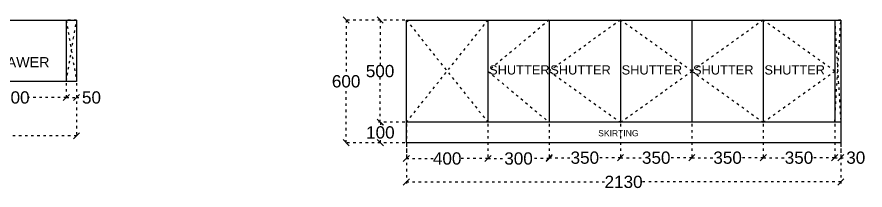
# Model space of a CAD drawing. Header units: millimetres. Extents: x 221542 to 643377, y 20779 to 241923.
# Drawn here: x 314144 to 318302, y 120380 to 121227 of the extents above; entities that cross this region are included whole.
import ezdxf

# ---------------------------------------------------------------- set-up
doc = ezdxf.new("R2010")
doc.units = ezdxf.units.MM
doc.header["$MEASUREMENT"] = 0
doc.linetypes.add('ACAD_ISO03W100', pattern=[30, 12, -18])
doc.layers.add('Walls', color=253, linetype='Continuous')
doc.styles.get("Standard").update_dxf_attribs({"font": 'arial.ttf'})
doc.dimstyles.get("Standard").update_dxf_attribs({"dimtxt": 60, "dimasz": 30, "dimexe": 7.75, "dimexo": 8.13, "dimgap": 0.63, "dimtad": 0, "dimtih": 1, "dimtoh": 1, "dimdec": 0, "dimzin": 0, "dimtxsty": 'Standard', "dimblk": 'OBLIQUE', "dimcen": 2.25, "dimclrd": 1, "dimclre": 1, "dimclrt": 1, "dimadec": 0, "dimazin": 0, "dimtfac": 1, "dimtdec": 0, "dimtofl": 0, "dimtmove": 0, "dimatfit": 3, "dimfxl": 1, "dimtolj": 1, "dimtzin": 0, "dimlwd": 30, "dimarcsym": 0})

# ---------------------------------------------------------------- blocks, each defined once
blk = doc.blocks.new('_Oblique')
at = {"color": 0, "linetype": 'ByBlock', "lineweight": -2}
blk.add_line((-0.5, -0.5), (0.5, 0.5), dxfattribs=at)
blk = doc.blocks.new('*D998')
at = {"layer": 'Defpoints', "color": 0, "linetype": 'ACAD_ISO03W100', "transparency": 16777216}
for p in [(313886, 120911.5), (314386, 120911.5), (314386, 120832.5)]:
    blk.add_point(p, dxfattribs=at)
at = {"layer": 'Walls', "color": 1, "linetype": 'ACAD_ISO03W100', "lineweight": -2, "transparency": 16777216}
for p, q in [((313886, 120903.4), (313886, 120824.8)), ((314386, 120903.4), (314386, 120824.8))]:
    blk.add_line(p, q, dxfattribs=at)
at = {"layer": 'Walls', "color": 1, "linetype": 'ACAD_ISO03W100', "lineweight": 30, "transparency": 16777216}
for p, q in [((313886, 120832.5), (314069.2, 120832.5)), ((314386, 120832.5), (314202.8, 120832.5))]:
    blk.add_line(p, q, dxfattribs=at)
at = {"layer": 'Walls', "color": 1, "linetype": 'ACAD_ISO03W100', "lineweight": 30, "transparency": 16777216, "xscale": 30, "yscale": 30, "zscale": 30, "rotation": 180}
blk.add_blockref('_Oblique', (313886, 120832.5), dxfattribs=at)
at = {"layer": 'Walls', "color": 1, "linetype": 'ACAD_ISO03W100', "lineweight": 30, "transparency": 16777216, "xscale": 30, "yscale": 30, "zscale": 30}
blk.add_blockref('_Oblique', (314386, 120832.5), dxfattribs=at)
at = {"layer": 'Walls', "color": 1, "linetype": 'ACAD_ISO03W100', "transparency": 16777216, "insert": (314136, 120832.5), "char_height": 60, "attachment_point": 5}
blk.add_mtext('\\A1;500', dxfattribs=at)
blk = doc.blocks.new('*D999')
at = {"layer": 'Defpoints', "color": 0, "linetype": 'ACAD_ISO03W100', "transparency": 16777216}
for p in [(314386, 120911.5), (314436, 120911.5), (314436, 120832.5)]:
    blk.add_point(p, dxfattribs=at)
at = {"layer": 'Walls', "color": 1, "linetype": 'ACAD_ISO03W100', "lineweight": -2, "transparency": 16777216}
for p, q in [((314386, 120903.37), (314386, 120824.75)), ((314436, 120903.37), (314436, 120824.75))]:
    blk.add_line(p, q, dxfattribs=at)
at = {"layer": 'Walls', "color": 1, "linetype": 'ACAD_ISO03W100', "lineweight": 30, "transparency": 16777216}
for p, q in [((314386, 120832.5), (314436, 120832.5)), ((314436, 120832.5), (314466, 120832.5))]:
    blk.add_line(p, q, dxfattribs=at)
at = {"layer": 'Walls', "color": 1, "linetype": 'ACAD_ISO03W100', "lineweight": 30, "transparency": 16777216, "xscale": 30, "yscale": 30, "zscale": 30, "rotation": 180}
blk.add_blockref('_Oblique', (314386, 120832.5), dxfattribs=at)
at = {"layer": 'Walls', "color": 1, "linetype": 'ACAD_ISO03W100', "lineweight": 30, "transparency": 16777216, "xscale": 30, "yscale": 30, "zscale": 30}
blk.add_blockref('_Oblique', (314436, 120832.5), dxfattribs=at)
at = {"layer": 'Walls', "color": 1, "linetype": 'ACAD_ISO03W100', "transparency": 16777216, "insert": (314509.50176, 120832.5), "char_height": 60, "attachment_point": 5}
blk.add_mtext('\\A1;50', dxfattribs=at)
blk = doc.blocks.new('*D1000')
at = {"layer": 'Defpoints', "color": 0, "linetype": 'ACAD_ISO03W100', "transparency": 16777216}
for p in [(310736, 120911.5), (314436, 120911.5), (314436, 120645.5)]:
    blk.add_point(p, dxfattribs=at)
at = {"layer": 'Walls', "color": 1, "linetype": 'ACAD_ISO03W100', "lineweight": -2, "transparency": 16777216}
for p, q in [((310736, 120903.37), (310736, 120637.75)), ((314436, 120903.37), (314436, 120637.75))]:
    blk.add_line(p, q, dxfattribs=at)
at = {"layer": 'Walls', "color": 1, "linetype": 'ACAD_ISO03W100', "lineweight": 30, "transparency": 16777216}
for p, q in [((310736, 120645.5), (312495.90206, 120645.5)), ((314436, 120645.5), (312676.09794, 120645.5))]:
    blk.add_line(p, q, dxfattribs=at)
at = {"layer": 'Walls', "color": 1, "linetype": 'ACAD_ISO03W100', "lineweight": 30, "transparency": 16777216, "xscale": 30, "yscale": 30, "zscale": 30, "rotation": 180}
blk.add_blockref('_Oblique', (310736, 120645.5), dxfattribs=at)
at = {"layer": 'Walls', "color": 1, "linetype": 'ACAD_ISO03W100', "lineweight": 30, "transparency": 16777216, "xscale": 30, "yscale": 30, "zscale": 30}
blk.add_blockref('_Oblique', (314436, 120645.5), dxfattribs=at)
at = {"layer": 'Walls', "color": 1, "linetype": 'ACAD_ISO03W100', "transparency": 16777216, "insert": (312586, 120645.5), "char_height": 60, "attachment_point": 5}
blk.add_mtext('\\A1;3700', dxfattribs=at)
blk = doc.blocks.new('*D1004')
at = {"layer": 'Defpoints', "color": 0, "linetype": 'ACAD_ISO03W100', "transparency": 16777216}
for p in [(316053.5, 120711.5), (315926, 120611.5), (316053.5, 120611.5)]:
    blk.add_point(p, dxfattribs=at)
at = {"layer": 'Walls', "color": 1, "linetype": 'ACAD_ISO03W100', "lineweight": -2, "transparency": 16777216}
for p, q in [((316045.4, 120711.5), (315918.3, 120711.5)), ((316045.4, 120611.5), (315918.3, 120611.5))]:
    blk.add_line(p, q, dxfattribs=at)
at = {"layer": 'Walls', "color": 1, "linetype": 'ACAD_ISO03W100', "lineweight": 30, "transparency": 16777216}
for p, q in [((315926, 120711.5), (315926, 120692.8)), ((315926, 120611.5), (315926, 120630.2))]:
    blk.add_line(p, q, dxfattribs=at)
at = {"layer": 'Walls', "color": 1, "linetype": 'ACAD_ISO03W100', "lineweight": 30, "transparency": 16777216, "xscale": 30, "yscale": 30, "zscale": 30}
for p, rotation in [((315926, 120711.5), 90), ((315926, 120611.5), 270)]:
    blk.add_blockref('_Oblique', p, dxfattribs=dict(at, rotation=rotation))
at = {"layer": 'Walls', "color": 1, "linetype": 'ACAD_ISO03W100', "transparency": 16777216, "insert": (315926, 120661.5), "char_height": 60, "attachment_point": 5}
blk.add_mtext('\\A1;100', dxfattribs=at)
blk = doc.blocks.new('*D1005')
at = {"layer": 'Defpoints', "color": 0, "linetype": 'ACAD_ISO03W100', "transparency": 16777216}
for p in [(315924.5, 121211.5), (316053.5, 121211.5), (316053.5, 120711.5)]:
    blk.add_point(p, dxfattribs=at)
at = {"layer": 'Walls', "color": 1, "linetype": 'ACAD_ISO03W100', "lineweight": -2, "transparency": 16777216}
for p, q in [((316045.4, 121211.5), (315916.8, 121211.5)), ((316045.4, 120711.5), (315916.8, 120711.5))]:
    blk.add_line(p, q, dxfattribs=at)
at = {"layer": 'Walls', "color": 1, "linetype": 'ACAD_ISO03W100', "lineweight": 30, "transparency": 16777216}
for p, q in [((315924.5, 121211.5), (315924.5, 120992.8)), ((315924.5, 120711.5), (315924.5, 120930.2))]:
    blk.add_line(p, q, dxfattribs=at)
at = {"layer": 'Walls', "color": 1, "linetype": 'ACAD_ISO03W100', "lineweight": 30, "transparency": 16777216, "xscale": 30, "yscale": 30, "zscale": 30}
for p, rotation in [((315924.5, 121211.5), 90), ((315924.5, 120711.5), 270)]:
    blk.add_blockref('_Oblique', p, dxfattribs=dict(at, rotation=rotation))
at = {"layer": 'Walls', "color": 1, "linetype": 'ACAD_ISO03W100', "transparency": 16777216, "insert": (315924.5, 120961.5), "char_height": 60, "attachment_point": 5}
blk.add_mtext('\\A1;500', dxfattribs=at)
blk = doc.blocks.new('*D1006')
at = {"layer": 'Defpoints', "color": 0, "linetype": 'ACAD_ISO03W100', "transparency": 16777216}
for p in [(315758, 121211.5), (316053.5, 121211.5), (316053.5, 120611.5)]:
    blk.add_point(p, dxfattribs=at)
at = {"layer": 'Walls', "color": 1, "linetype": 'ACAD_ISO03W100', "lineweight": -2, "transparency": 16777216}
for p, q in [((316045.4, 121211.5), (315750.3, 121211.5)), ((316045.4, 120611.5), (315750.3, 120611.5))]:
    blk.add_line(p, q, dxfattribs=at)
at = {"layer": 'Walls', "color": 1, "linetype": 'ACAD_ISO03W100', "lineweight": 30, "transparency": 16777216}
for p, q in [((315758, 121211.5), (315758, 120942.8)), ((315758, 120611.5), (315758, 120880.2))]:
    blk.add_line(p, q, dxfattribs=at)
at = {"layer": 'Walls', "color": 1, "linetype": 'ACAD_ISO03W100', "lineweight": 30, "transparency": 16777216, "xscale": 30, "yscale": 30, "zscale": 30}
for p, rotation in [((315758, 121211.5), 90), ((315758, 120611.5), 270)]:
    blk.add_blockref('_Oblique', p, dxfattribs=dict(at, rotation=rotation))
at = {"layer": 'Walls', "color": 1, "linetype": 'ACAD_ISO03W100', "transparency": 16777216, "insert": (315758, 120911.5), "char_height": 60, "attachment_point": 5}
blk.add_mtext('\\A1;600', dxfattribs=at)
blk = doc.blocks.new('*D1007')
at = {"layer": 'Defpoints', "color": 0, "linetype": 'ACAD_ISO03W100', "transparency": 16777216}
for p in [(316053.5, 120711.5), (316453.5, 120711.5), (316053.5, 120534)]:
    blk.add_point(p, dxfattribs=at)
at = {"layer": 'Walls', "color": 1, "linetype": 'ACAD_ISO03W100', "lineweight": -2, "transparency": 16777216}
for p, q in [((316053.5, 120703.4), (316053.5, 120526.2)), ((316453.5, 120703.4), (316453.5, 120526.2))]:
    blk.add_line(p, q, dxfattribs=at)
at = {"layer": 'Walls', "color": 1, "linetype": 'ACAD_ISO03W100', "lineweight": 30, "transparency": 16777216}
for p, q in [((316053.5, 120534), (316185.5, 120534)), ((316453.5, 120534), (316321.5, 120534))]:
    blk.add_line(p, q, dxfattribs=at)
at = {"layer": 'Walls', "color": 1, "linetype": 'ACAD_ISO03W100', "lineweight": 30, "transparency": 16777216, "xscale": 30, "yscale": 30, "zscale": 30, "rotation": 180}
blk.add_blockref('_Oblique', (316053.5, 120534), dxfattribs=at)
at = {"layer": 'Walls', "color": 1, "linetype": 'ACAD_ISO03W100', "lineweight": 30, "transparency": 16777216, "xscale": 30, "yscale": 30, "zscale": 30}
blk.add_blockref('_Oblique', (316453.5, 120534), dxfattribs=at)
at = {"layer": 'Walls', "color": 1, "linetype": 'ACAD_ISO03W100', "transparency": 16777216, "insert": (316253.5, 120534), "char_height": 60, "attachment_point": 5}
blk.add_mtext('\\A1;400', dxfattribs=at)
blk = doc.blocks.new('*D1008')
at = {"layer": 'Defpoints', "color": 0, "linetype": 'ACAD_ISO03W100', "transparency": 16777216}
for p in [(316453.5, 120711.5), (316753.5, 120711.5), (316753.5, 120534)]:
    blk.add_point(p, dxfattribs=at)
at = {"layer": 'Walls', "color": 1, "linetype": 'ACAD_ISO03W100', "lineweight": -2, "transparency": 16777216}
for p, q in [((316453.5, 120703.37), (316453.5, 120526.25)), ((316753.5, 120703.37), (316753.5, 120526.25))]:
    blk.add_line(p, q, dxfattribs=at)
at = {"layer": 'Walls', "color": 1, "linetype": 'ACAD_ISO03W100', "lineweight": 30, "transparency": 16777216}
for p, q in [((316453.5, 120534), (316536.710382, 120534)), ((316753.5, 120534), (316670.289618, 120534))]:
    blk.add_line(p, q, dxfattribs=at)
at = {"layer": 'Walls', "color": 1, "linetype": 'ACAD_ISO03W100', "lineweight": 30, "transparency": 16777216, "xscale": 30, "yscale": 30, "zscale": 30, "rotation": 180}
blk.add_blockref('_Oblique', (316453.5, 120534), dxfattribs=at)
at = {"layer": 'Walls', "color": 1, "linetype": 'ACAD_ISO03W100', "lineweight": 30, "transparency": 16777216, "xscale": 30, "yscale": 30, "zscale": 30}
blk.add_blockref('_Oblique', (316753.5, 120534), dxfattribs=at)
at = {"layer": 'Walls', "color": 1, "linetype": 'ACAD_ISO03W100', "transparency": 16777216, "insert": (316603.5, 120534), "char_height": 60, "attachment_point": 5}
blk.add_mtext('\\A1;300', dxfattribs=at)
blk = doc.blocks.new('*D1009')
at = {"layer": 'Defpoints', "color": 0, "linetype": 'ACAD_ISO03W100', "transparency": 16777216}
for p in [(316753.5, 120711.5), (317103.5, 120711.5), (316753.5, 120538)]:
    blk.add_point(p, dxfattribs=at)
at = {"layer": 'Walls', "color": 1, "linetype": 'ACAD_ISO03W100', "lineweight": -2, "transparency": 16777216}
for p, q in [((316753.5, 120703.37), (316753.5, 120530.25)), ((317103.5, 120703.37), (317103.5, 120530.25))]:
    blk.add_line(p, q, dxfattribs=at)
at = {"layer": 'Walls', "color": 1, "linetype": 'ACAD_ISO03W100', "lineweight": 30, "transparency": 16777216}
for p, q in [((316753.5, 120538), (316861.710382, 120538)), ((317103.5, 120538), (316995.289618, 120538))]:
    blk.add_line(p, q, dxfattribs=at)
at = {"layer": 'Walls', "color": 1, "linetype": 'ACAD_ISO03W100', "lineweight": 30, "transparency": 16777216, "xscale": 30, "yscale": 30, "zscale": 30, "rotation": 180}
blk.add_blockref('_Oblique', (316753.5, 120538), dxfattribs=at)
at = {"layer": 'Walls', "color": 1, "linetype": 'ACAD_ISO03W100', "lineweight": 30, "transparency": 16777216, "xscale": 30, "yscale": 30, "zscale": 30}
blk.add_blockref('_Oblique', (317103.5, 120538), dxfattribs=at)
at = {"layer": 'Walls', "color": 1, "linetype": 'ACAD_ISO03W100', "transparency": 16777216, "insert": (316928.5, 120538), "char_height": 60, "attachment_point": 5}
blk.add_mtext('\\A1;350', dxfattribs=at)
blk = doc.blocks.new('*D1010')
at = {"layer": 'Defpoints', "color": 0, "linetype": 'ACAD_ISO03W100', "transparency": 16777216}
for p in [(317103.5, 120711.5), (317453.5, 120711.5), (317453.5, 120538)]:
    blk.add_point(p, dxfattribs=at)
at = {"layer": 'Walls', "color": 1, "linetype": 'ACAD_ISO03W100', "lineweight": -2, "transparency": 16777216}
for p, q in [((317103.5, 120703.37), (317103.5, 120530.25)), ((317453.5, 120703.37), (317453.5, 120530.25))]:
    blk.add_line(p, q, dxfattribs=at)
at = {"layer": 'Walls', "color": 1, "linetype": 'ACAD_ISO03W100', "lineweight": 30, "transparency": 16777216}
for p, q in [((317103.5, 120538), (317211.710382, 120538)), ((317453.5, 120538), (317345.289618, 120538))]:
    blk.add_line(p, q, dxfattribs=at)
at = {"layer": 'Walls', "color": 1, "linetype": 'ACAD_ISO03W100', "lineweight": 30, "transparency": 16777216, "xscale": 30, "yscale": 30, "zscale": 30, "rotation": 180}
blk.add_blockref('_Oblique', (317103.5, 120538), dxfattribs=at)
at = {"layer": 'Walls', "color": 1, "linetype": 'ACAD_ISO03W100', "lineweight": 30, "transparency": 16777216, "xscale": 30, "yscale": 30, "zscale": 30}
blk.add_blockref('_Oblique', (317453.5, 120538), dxfattribs=at)
at = {"layer": 'Walls', "color": 1, "linetype": 'ACAD_ISO03W100', "transparency": 16777216, "insert": (317278.5, 120538), "char_height": 60, "attachment_point": 5}
blk.add_mtext('\\A1;350', dxfattribs=at)
blk = doc.blocks.new('*D1011')
at = {"layer": 'Defpoints', "color": 0, "linetype": 'ACAD_ISO03W100', "transparency": 16777216}
for p in [(317453.5, 120711.5), (317803.5, 120711.5), (317453.5, 120538)]:
    blk.add_point(p, dxfattribs=at)
at = {"layer": 'Walls', "color": 1, "linetype": 'ACAD_ISO03W100', "lineweight": -2, "transparency": 16777216}
for p, q in [((317453.5, 120703.37), (317453.5, 120530.25)), ((317803.5, 120703.37), (317803.5, 120530.25))]:
    blk.add_line(p, q, dxfattribs=at)
at = {"layer": 'Walls', "color": 1, "linetype": 'ACAD_ISO03W100', "lineweight": 30, "transparency": 16777216}
for p, q in [((317453.5, 120538), (317561.710382, 120538)), ((317803.5, 120538), (317695.289618, 120538))]:
    blk.add_line(p, q, dxfattribs=at)
at = {"layer": 'Walls', "color": 1, "linetype": 'ACAD_ISO03W100', "lineweight": 30, "transparency": 16777216, "xscale": 30, "yscale": 30, "zscale": 30, "rotation": 180}
blk.add_blockref('_Oblique', (317453.5, 120538), dxfattribs=at)
at = {"layer": 'Walls', "color": 1, "linetype": 'ACAD_ISO03W100', "lineweight": 30, "transparency": 16777216, "xscale": 30, "yscale": 30, "zscale": 30}
blk.add_blockref('_Oblique', (317803.5, 120538), dxfattribs=at)
at = {"layer": 'Walls', "color": 1, "linetype": 'ACAD_ISO03W100', "transparency": 16777216, "insert": (317628.5, 120538), "char_height": 60, "attachment_point": 5}
blk.add_mtext('\\A1;350', dxfattribs=at)
blk = doc.blocks.new('*D1012')
at = {"layer": 'Defpoints', "color": 0, "linetype": 'ACAD_ISO03W100', "transparency": 16777216}
for p in [(317803.5, 120711.5), (318153.5, 120711.5), (318153.5, 120538)]:
    blk.add_point(p, dxfattribs=at)
at = {"layer": 'Walls', "color": 1, "linetype": 'ACAD_ISO03W100', "lineweight": -2, "transparency": 16777216}
for p, q in [((317803.5, 120703.37), (317803.5, 120530.25)), ((318153.5, 120703.37), (318153.5, 120530.25))]:
    blk.add_line(p, q, dxfattribs=at)
at = {"layer": 'Walls', "color": 1, "linetype": 'ACAD_ISO03W100', "lineweight": 30, "transparency": 16777216}
for p, q in [((317803.5, 120538), (317911.710382, 120538)), ((318153.5, 120538), (318045.289618, 120538))]:
    blk.add_line(p, q, dxfattribs=at)
at = {"layer": 'Walls', "color": 1, "linetype": 'ACAD_ISO03W100', "lineweight": 30, "transparency": 16777216, "xscale": 30, "yscale": 30, "zscale": 30, "rotation": 180}
blk.add_blockref('_Oblique', (317803.5, 120538), dxfattribs=at)
at = {"layer": 'Walls', "color": 1, "linetype": 'ACAD_ISO03W100', "lineweight": 30, "transparency": 16777216, "xscale": 30, "yscale": 30, "zscale": 30}
blk.add_blockref('_Oblique', (318153.5, 120538), dxfattribs=at)
at = {"layer": 'Walls', "color": 1, "linetype": 'ACAD_ISO03W100', "transparency": 16777216, "insert": (317978.5, 120538), "char_height": 60, "attachment_point": 5}
blk.add_mtext('\\A1;350', dxfattribs=at)
blk = doc.blocks.new('*D1013')
at = {"layer": 'Defpoints', "color": 0, "linetype": 'ACAD_ISO03W100', "transparency": 16777216}
for p in [(318153.5, 120711.5), (318183.5, 120711.5), (318183.5, 120538)]:
    blk.add_point(p, dxfattribs=at)
at = {"layer": 'Walls', "color": 1, "linetype": 'ACAD_ISO03W100', "lineweight": -2, "transparency": 16777216}
for p, q in [((318153.5, 120703.4), (318153.5, 120530.2)), ((318183.5, 120703.4), (318183.5, 120530.2))]:
    blk.add_line(p, q, dxfattribs=at)
at = {"layer": 'Walls', "color": 1, "linetype": 'ACAD_ISO03W100', "lineweight": 30, "transparency": 16777216}
for p, q in [((318153.5, 120538), (318183.5, 120538)), ((318183.5, 120538), (318213.5, 120538))]:
    blk.add_line(p, q, dxfattribs=at)
at = {"layer": 'Walls', "color": 1, "linetype": 'ACAD_ISO03W100', "lineweight": 30, "transparency": 16777216, "xscale": 30, "yscale": 30, "zscale": 30, "rotation": 180}
blk.add_blockref('_Oblique', (318153.5, 120538), dxfattribs=at)
at = {"layer": 'Walls', "color": 1, "linetype": 'ACAD_ISO03W100', "lineweight": 30, "transparency": 16777216, "xscale": 30, "yscale": 30, "zscale": 30}
blk.add_blockref('_Oblique', (318183.5, 120538), dxfattribs=at)
at = {"layer": 'Walls', "color": 1, "linetype": 'ACAD_ISO03W100', "transparency": 16777216, "insert": (318257, 120538), "char_height": 60, "attachment_point": 5}
blk.add_mtext('\\A1;30', dxfattribs=at)
blk = doc.blocks.new('*D1014')
at = {"layer": 'Defpoints', "color": 0, "linetype": 'ACAD_ISO03W100', "transparency": 16777216}
for p in [(316053.5, 120611.5), (318183.5, 120611.5), (316053.5, 120419.5)]:
    blk.add_point(p, dxfattribs=at)
at = {"layer": 'Walls', "color": 1, "linetype": 'ACAD_ISO03W100', "lineweight": -2, "transparency": 16777216}
for p, q in [((316053.5, 120603.37), (316053.5, 120411.75)), ((318183.5, 120603.37), (318183.5, 120411.75))]:
    blk.add_line(p, q, dxfattribs=at)
at = {"layer": 'Walls', "color": 1, "linetype": 'ACAD_ISO03W100', "lineweight": 30, "transparency": 16777216}
for p, q in [((316053.5, 120419.5), (317027.87, 120419.5)), ((318183.5, 120419.5), (317209.13, 120419.5))]:
    blk.add_line(p, q, dxfattribs=at)
at = {"layer": 'Walls', "color": 1, "linetype": 'ACAD_ISO03W100', "lineweight": 30, "transparency": 16777216, "xscale": 30, "yscale": 30, "zscale": 30, "rotation": 180}
blk.add_blockref('_Oblique', (316053.5, 120419.5), dxfattribs=at)
at = {"layer": 'Walls', "color": 1, "linetype": 'ACAD_ISO03W100', "lineweight": 30, "transparency": 16777216, "xscale": 30, "yscale": 30, "zscale": 30}
blk.add_blockref('_Oblique', (318183.5, 120419.5), dxfattribs=at)
at = {"layer": 'Walls', "color": 1, "linetype": 'ACAD_ISO03W100', "transparency": 16777216, "insert": (317118.5, 120419.5), "char_height": 60, "attachment_point": 5}
blk.add_mtext('\\A1;2130', dxfattribs=at)

msp = doc.modelspace()

# ---------------------------------------------------------------- linework, layer by layer
at = {"layer": 'Walls', "color": 18, "true_color": 0x000000}
for p, q in [((313886, 121211.5), (314386, 121211.5)), ((314386, 121211.5), (314436, 121211.5)), ((314386, 121211.5), (314386, 120911.5)), ((314436, 121211.5), (314436, 120911.5)), ((316053.5, 121211.5), (316753.5, 121211.5)), ((316053.5, 120611.5), (316053.5, 121211.5)), ((316453.5, 121211.5), (316453.5, 120711.5)), ((316753.5, 121211.5), (317453.5, 121211.5)), ((316753.5, 121211.5), (316753.5, 120711.5)), ((317103.5, 121211.5), (317103.5, 120711.5)), ((317453.5, 121211.5), (318183.5, 121211.5)), ((317453.5, 121211.5), (317453.5, 120711.5)), ((317803.5, 121211.5), (317803.5, 120711.5)), ((318153.5, 121211.5), (318153.5, 120711.5)), ((318183.5, 121211.5), (318183.5, 120611.5)), ((314436, 120911.5), (310736, 120911.5)), ((318183.5, 120711.5), (316053.5, 120711.5)), ((318183.5, 120611.5), (316053.5, 120611.5))]:
    msp.add_line(p, q, dxfattribs=at)
at = {"layer": 'Walls', "color": 240, "linetype": 'ACAD_ISO03W100', "true_color": 0xed1f24}
for points in [[(314386, 120911.5), (314436, 121211.5), (314386, 121211.5), (314436, 120911.5)], [(318153.5, 120711.5), (318183.5, 121211.5), (318153.5, 121211.5), (318183.5, 120711.5)]]:
    msp.add_lwpolyline(points, dxfattribs=at)
at = {"layer": 'Walls', "color": 9, "linetype": 'ACAD_ISO03W100', "true_color": 0xc7c8ca}
for points in [[(316053.5, 121211.5), (316453.5, 120711.5), (316053.5, 120711.5), (316453.5, 121211.5)], [(316753.5, 121211.5), (316453.5, 120961.5), (316753.5, 120711.5)], [(317103.5, 121211.5), (316753.5, 120961.5), (317103.5, 120711.5), (317453.5, 120961.5), (317103.5, 121211.5)], [(317803.5, 121211.5), (317453.5, 120961.5), (317803.5, 120711.5), (318153.5, 120961.5), (317803.5, 121211.5)]]:
    msp.add_lwpolyline(points, dxfattribs=at)

# ---------------------------------------------------------------- texts
at = {"color": 7, "attachment_point": 1}
for s, insert, char_height in [('DRAWER', (313993, 121030.5), 50), ('SHUTTER', (316459, 120990.2), 45), ('SHUTTER', (316759, 120990.2), 45), ('SHUTTER', (317109, 120990.2), 45), ('SHUTTER', (317459, 120990.2), 45), ('SHUTTER', (317809, 120990.2), 45)]:
    msp.add_mtext_dynamic_manual_height_columns(s, width=300.775, gutter_width=1213, heights=[0], dxfattribs=dict(at, insert=insert, char_height=char_height))
at = {"color": 18, "true_color": 0x000000, "insert": (316994, 120673), "char_height": 30, "attachment_point": 1}
msp.add_mtext_dynamic_manual_height_columns('SKIRTING', width=2764.543, gutter_width=1, heights=[238.1], dxfattribs=at)

# ---------------------------------------------------------------- dimensions: what is measured, and where the dimension line sits
at = {"layer": 'Walls', "color": 240, "linetype": 'ACAD_ISO03W100', "true_color": 0xed1f24}
for base, p1, p2, picture, middle in [((315758, 121211.5), (316053.5, 120611.5), (316053.5, 121211.5), '*D1006', (315758, 120911.5)), ((315924.5, 121211.5), (316053.5, 120711.5), (316053.5, 121211.5), '*D1005', (315924.5, 120961.5)), ((315926, 120611.5), (316053.5, 120711.5), (316053.5, 120611.5), '*D1004', (315926, 120661.5))]:
    dim = msp.add_linear_dim(base=base, p1=p1, p2=p2, angle=90, dimstyle='Standard', dxfattribs=at)
    dim.commit()
    dim.dimension.update_dxf_attribs({"geometry": picture, "text_midpoint": middle})
at = {"layer": 'Walls', "color": 18, "linetype": 'ACAD_ISO03W100', "true_color": 0x000000}
for base, p1, p2, picture, middle in [((314436, 120645.5), (310736, 120911.5), (314436, 120911.5), '*D1000', (312586, 120645.5)), ((314386, 120832.5), (313886, 120911.5), (314386, 120911.5), '*D998', (314136, 120832.5)), ((314436, 120832.5), (314386, 120911.5), (314436, 120911.5), '*D999', (314509.5, 120832.5))]:
    dim = msp.add_linear_dim(base=base, p1=p1, p2=p2, dimstyle='Standard', dxfattribs=at)
    dim.commit()
    dim.dimension.update_dxf_attribs({"geometry": picture, "text_midpoint": middle})
at = {"layer": 'Walls', "color": 240, "linetype": 'ACAD_ISO03W100', "true_color": 0xed1f24}
for base, p1, p2, picture, middle in [((316053.5, 120534), (316453.5, 120711.5), (316053.5, 120711.5), '*D1007', (316253.5, 120534)), ((316753.5, 120534), (316453.5, 120711.5), (316753.5, 120711.5), '*D1008', (316603.5, 120534)), ((316753.5, 120538), (317103.5, 120711.5), (316753.5, 120711.5), '*D1009', (316928.5, 120538)), ((317453.5, 120538), (317103.5, 120711.5), (317453.5, 120711.5), '*D1010', (317278.5, 120538)), ((317453.5, 120538), (317803.5, 120711.5), (317453.5, 120711.5), '*D1011', (317628.5, 120538)), ((318153.5, 120538), (317803.5, 120711.5), (318153.5, 120711.5), '*D1012', (317978.5, 120538)), ((318183.5, 120538), (318153.5, 120711.5), (318183.5, 120711.5), '*D1013', (318257, 120538)), ((316053.5, 120419.5), (318183.5, 120611.5), (316053.5, 120611.5), '*D1014', (317118.5, 120419.5))]:
    dim = msp.add_linear_dim(base=base, p1=p1, p2=p2, dimstyle='Standard', dxfattribs=at)
    dim.commit()
    dim.dimension.update_dxf_attribs({"geometry": picture, "text_midpoint": middle})

doc.saveas('drawing.dxf')
